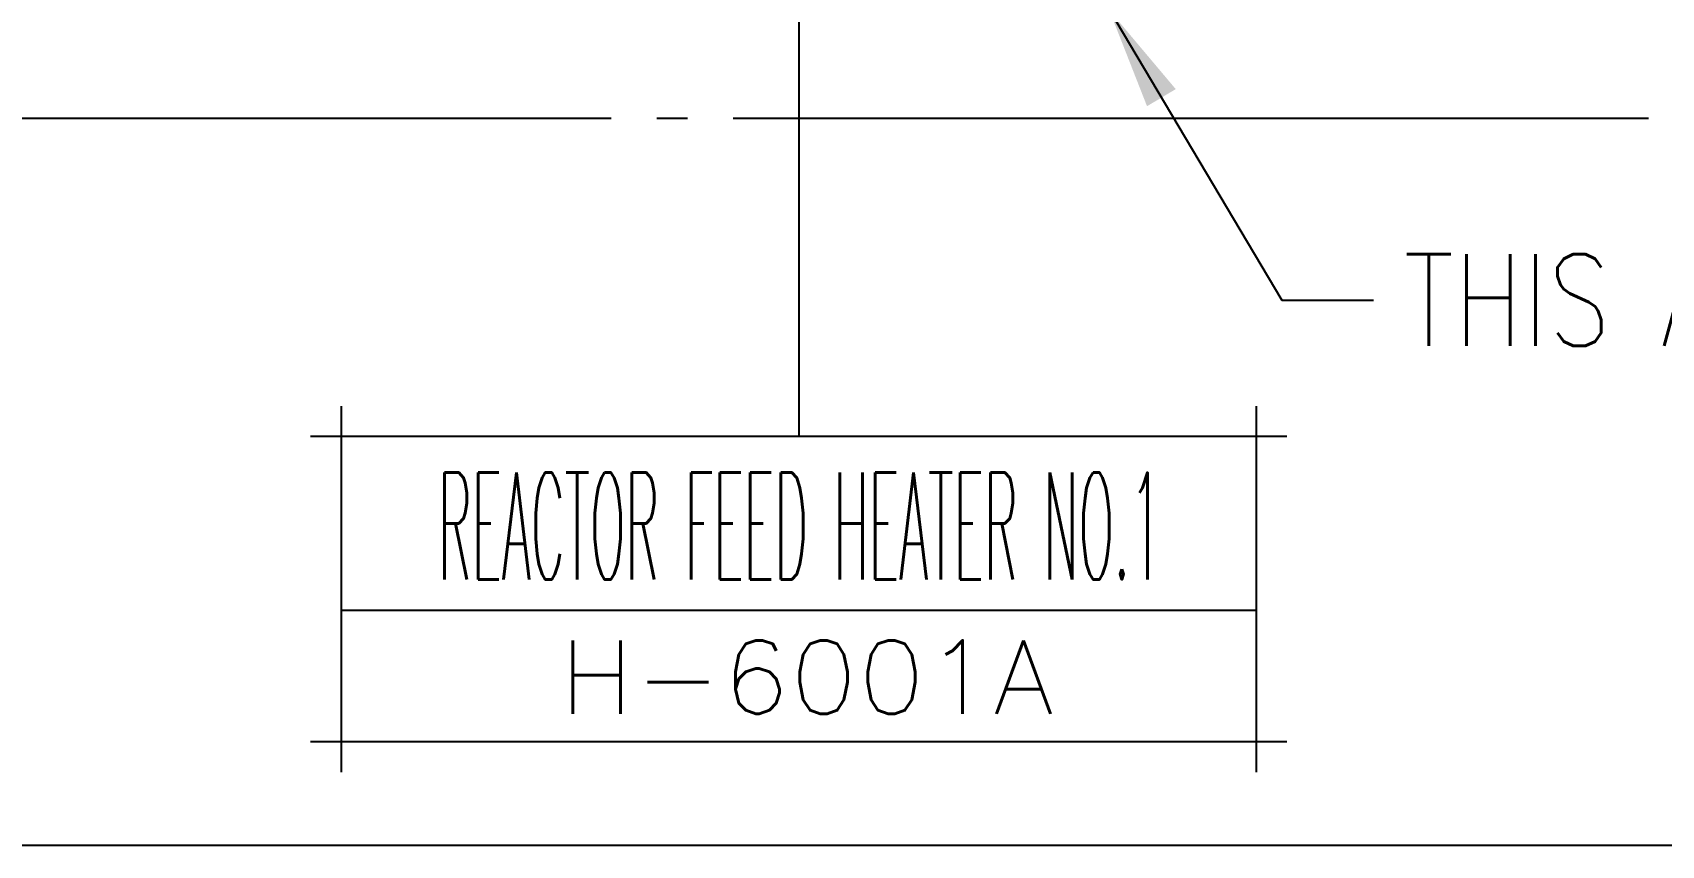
# Model space of a CAD drawing. Header units: millimetres. Extents: x 0 to 232280, y -26939 to 23794.
# Drawn here: x 21068 to 22670, y -13258 to -12459 of the extents above; entities that cross this region are included whole.
import ezdxf
from ezdxf.enums import TextEntityAlignment as Align

# ---------------------------------------------------------------- set-up
doc = ezdxf.new("R2010")
doc.units = ezdxf.units.MM
doc.header["$LTSCALE"] = 30
doc.linetypes.add('JNK-CENTER', pattern=[34, 30, -1.5, 1, -1.5])
for name, color, linetype in [('CEN-R', 1, 'JNK-CENTER'), ('CON-C', 4, 'Continuous'), ('CON-G', 3, 'Continuous'), ('CON-W', 7, 'Continuous'), ('LOGO-FRAME', 7, 'Continuous')]:
    doc.layers.add(name, color=color, linetype=linetype)
doc.styles.add('SIMPLEX', font='simplex.shx', dxfattribs={"width": 0.8})
doc.dimstyles.new('DIM40x4', dxfattribs={"dimscale": 40, "dimtxt": 2.5, "dimasz": 2.5, "dimexe": 1, "dimexo": 1, "dimgap": 1, "dimtad": 1, "dimdec": 1, "dimlfac": 0.25, "dimdsep": 46, "dimtxsty": 'SIMPLEX', "dimcen": 2.5, "dimclrd": 7, "dimclre": 7, "dimclrt": 2, "dimadec": 1, "dimazin": 2, "dimtfac": 1, "dimtdec": 1, "dimtmove": 2, "dimatfit": 3, "dimfxl": 1, "dimtfill": 1, "dimtolj": 1, "dimtzin": 0, "dimarcsym": 1})

# ---------------------------------------------------------------- blocks, each defined once
blk = doc.blocks.new('NAMETAG')
at = {"layer": 'CON-W'}
for p, q in [((-15.00000000000003, 1), (-15.00000000000003, -11)), ((14.99999999999997, 1), (14.99999999999997, -11)), ((-15.99999999999997, 0), (15.99999999999997, 0)), ((-15.00000000000003, -5.7), (14.99999999999997, -5.7)), ((-15.99999999999997, -9.999999999999943), (15.99999999999997, -9.999999999999886))]:
    blk.add_line(p, q, dxfattribs=at)
at = {"layer": 'CON-C', "style": 'SIMPLEX', "width": 0.8}
blk.add_attdef('HEATER', text='', height=3.5, dxfattribs=at).set_placement((-0.04, -4.68), align=Align.CENTER)
at = {"layer": 'CON-G', "style": 'SIMPLEX', "width": 0.9926348547717845}
blk.add_attdef('NO.\\H-0000-0', text='', height=2.4, dxfattribs=at).set_placement((-13.7, -9.08), (13.64, -9.08), align=Align.FIT)

msp = doc.modelspace()

# ---------------------------------------------------------------- linework, layer by layer
at = {"layer": 'CEN-R'}
for p, q in [((21821.9004178662, -12396.34290696748), (21821.90041786629, -12856.30503788083)), ((22657.5113284015, -12543.54785534333), (20997.00982094393, -12543.54785534333))]:
    msp.add_line(p, q, dxfattribs=at)
at = {"layer": 'CON-C'}
msp.add_line((24699.51220460006, -13258.20011672916), (20170.57808623393, -13258.20011672918), dxfattribs=at)
at = {"layer": 'CON-W'}
msp.add_line((22297.08781174834, -12722.13050093157), (22387.08781174834, -12722.13050093157), dxfattribs=at)

# ---------------------------------------------------------------- block references
at = {"layer": 'LOGO-FRAME'}
ref = msp.add_blockref('NAMETAG', (21821.90041786629, -12856.30503788083), dxfattribs=dict(at, xscale=-30.00000000000001, yscale=30.00000000000001, zscale=30.00000000000001))
ref.add_attrib('HEATER', 'REACTOR FEED HEATER NO.1', dxfattribs={"layer": 'CON-C', "height": 105, "style": 'SIMPLEX', "width": 0.35}).set_placement((21823.10041786627, -12996.70503788083), align=Align.CENTER)
ref.add_attrib('NO.\\H-0000-0', '   H-6001A   ', dxfattribs={"layer": 'CON-G', "height": 72.00000000000003, "style": 'SIMPLEX', "width": 0.9200961538461585}).set_placement((21412.70041786627, -13128.70503788082), (22232.90041786627, -13128.70503788082), align=Align.FIT)

# ---------------------------------------------------------------- texts
at = {"layer": 'CON-G', "style": 'SIMPLEX', "width": 0.8}
msp.add_text('THIS AREA', height=90.00000000000006, dxfattribs=at).set_placement((22416.83068678352, -12767.13050093157))

# ---------------------------------------------------------------- leaders
at = {"layer": 'CON-W'}
msp.add_leader([(22127.40333876478, -12437.19732202079), (22297.08781174834, -12722.13050093157)], dimstyle='DIM40x4', dxfattribs=at)

doc.saveas('drawing.dxf')
